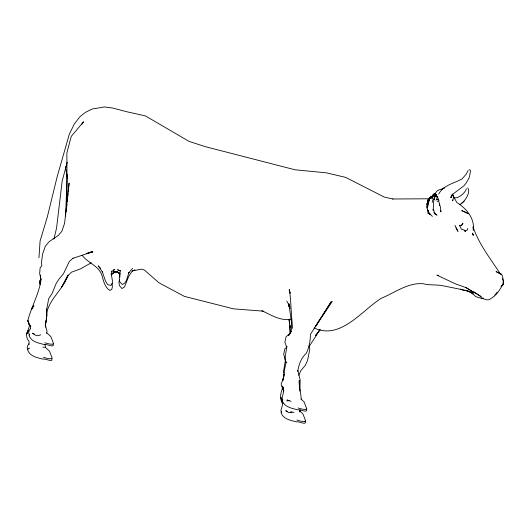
<?xml version="1.0" encoding="UTF-8"?>
<svg xmlns="http://www.w3.org/2000/svg" width="530" height="530" viewBox="0 0 530 530"><rect width="100%" height="100%" fill="white"/><g stroke="black" fill="none" stroke-linecap="round" stroke-linejoin="round"><path stroke-width="0.79" d="M119.899 277.117L119.926 274.182L117.388 272.188L120.118 273.513L117.302 272.175M65.607 216.001L67.184 174.761L67.489 178.703L65.819 168.745M45.587 347.455L44.917 344.513M428.26 210.966L428.141 213.756L428.28 210.933M46.362 314.35L46.607 309.01L46.541 320.425L45.64 323.048L46.236 319.775L45.447 325.294L47.044 331.409L46.534 333.337M66.217 211.444L67.065 195.875L66.866 152.971L71.258 136.369L83.541 121.801L81.666 124.484M46.368 315.045L46.673 309.593L48.681 298.675L51.966 293.786L56.187 283.424L59.181 278.886L63.441 273.825L69.39 261.363L73.087 258.15L72.59 258.415L92.816 251.737L86.86 253.393L92.478 251.988L90.199 252.267M451.441 195.113L451.315 197.339L451.666 195.066L450.772 197.65L452.58 194.344L463.975 185.745L466.135 183.022L468.937 178.199L469.673 175.808L470.514 170.673L469.991 169.905L469.076 169.752M45.315 326.208L45.62 322.24M434.958 196.676L434.289 194.583L432.758 195.557L431.917 198.836L432.738 196.398L432.016 197.445L432.738 196.398M30.369 328.918L30.614 326.01L30.747 326.4L29.382 325.241L27.845 320.557C31.396 306.625 38.975 294.044 41.075 279.615L39.651 273.54L40.114 267.941L41.83 265.682L41.506 262.575L42.519 254.261L45.262 246.384L49.138 241.647L58.406 235.38L61.931 231.153L64.594 223.236L69.105 183.035L68.231 191.973M433.964 212.689L434.11 211.013L433.527 210.052M65.687 167.983L65.839 166.36M66.323 211.463L66.482 209.84M66.8 206.587L67.038 204.156M67.277 201.718L67.595 198.465M67.754 196.842L68.072 193.596M285.378 360.32L283.543 371.47L284.371 373.392M459.457 225.72L459.51 225.329L461.047 225.369L461.915 224.833L462.902 223.209L462.352 224.66L460.974 225.488L459.51 225.329L461.305 229.079L464.2 230.08L465.4 231.597L464.207 230.232L465.718 230.735L467.361 230.027L467.785 228.47M433.215 210.291C433.6 205.507 433.056 200.79 435.004 196.12L433.911 199.552L435.13 195.855L434.547 193.953L433.249 194.815L432.48 196.802L434.547 193.953L435.13 195.855L435.62 194.55L434.739 193.377L433.593 194.04L432.884 195.895L433.494 194.583L429.691 198.194L429.008 199.757L429.691 198.194L431.036 197.226L429.691 198.194M46.342 313.992L46.706 311.541L47.064 315.27L46.309 318.344M299.94 411.459L300.159 410.087M299.894 411.697L300.146 410.167M301.159 399.169C301.192 393.035 298.668 386.88 299.238 380.46L299.907 391.147L300.172 380.063L297.86 370.563L297.761 371.225C298.847 364.594 301.119 357.902 306.287 353.325C309.076 347.534 310.447 340.803 310.388 334.45L331.084 301.868L315.29 326.864L332.138 301.543L330.402 303.246M439.35 205.58L439.582 204.163L438.86 201.764M299.881 411.863L300.126 410.498M119.475 279.456L118.905 282.576L119.548 285.796L121.993 288.565L124.563 286.863L128.611 276.581L132.208 271.082L135.018 269.989M38.955 257.852L40.081 241.011L47.276 217.108L57.167 176.728L69.337 134.11L74.359 123.947L79.917 116.772L82.501 114.646L85.741 112.174L92.26 109.001L104.45 106.954L112.83 108.041L126.551 111.697L145.412 115.904L189.044 141.377L204.997 146.578L294.938 169.766L326.4 172.84L345.633 177.371L384.435 197.153L393.108 199.041M282.702 387.503C281.026 392.869 278.84 398.037 282.55 403.105L282.059 401.091L282.45 405.192L280.84 410.783L281.609 412.148M432.248 202.321L432.871 199.684M53.934 239.123L56.571 228.026L62.202 180.862L67.284 162.14M494.828 295.058C498.929 292.315 500.393 287.777 503.44 284.113L501.029 286.346L503.308 284.643L503.136 282.808M436.058 200.201L436.614 198.836M40.041 284.08L39.644 282.536L40.538 279.482L40.419 275.063M46.481 314.303C48.972 298.787 63.309 289.678 67.966 275.077L61.778 286.988L68.125 275.501L71.311 272.254L80.553 268.862L91.22 262.761M452.945 199.883L452.66 200.844L453.408 197.842L453.011 194.881M432.911 195.868L433.249 194.815L432.772 196.126M29.812 324.87L26.772 333.86L28.302 330.541C25.44 333.675 26.341 338.69 29.143 341.525L28.878 344.387L29.064 343.871L27.858 345.275L27.169 347.958L27.931 349.29M434.759 197.471L434.944 196.955M40.459 280.35L40.995 278.893L39.459 281.364L39.644 282.536M503.109 283.464L503.5 282.43L502.526 275.905L501.307 274.05L496.047 271.572L500.028 273.811M428.955 199.823L430.042 197.418L431.393 196.464L428.088 199.784L426.564 207.091L428.803 212.987L432.394 216.373M29.547 334.085L28.998 335.324C31.144 341.969 38.803 343.109 44.613 344.613C45.958 343.447 55.405 348.667 53 343.97M282.735 399.302L282.192 400.534C284.338 407.179 291.99 408.325 297.807 409.829C299.145 408.656 308.599 413.884 306.188 409.18M281.615 411.386L281.066 412.625C283.212 419.27 290.871 420.409 296.681 421.913C298.026 420.747 307.473 425.968 305.061 421.264M298.761 375.28L300.967 370.424L305.227 365.508L307.552 360.38L309.785 349.515L309.281 345.891M466.433 188.766C465.221 192.576 459.689 198.114 454.283 197.962M468.123 170.547L466.122 174.264L462.041 178.948C453.945 183.42 443.345 185.169 438.701 194.099M459.437 204.765C464.34 202.553 471.203 192.463 467.771 187.892M495.576 294.693L497.425 292.242L494.417 296.124L489.203 299.708L486.354 299.808L480.968 297.747M309.096 346.527L320.054 329.68M30.329 328.686L29.249 330.349L28.554 333.025L29.7 335.026M317.98 332.303L315.529 335.609L316.94 333.734M318.961 330.978L319.941 329.66M317.907 332.442L319.842 329.852M132.533 268.339L128.419 273.314L129.002 272.466L126.372 280.549L124.875 282.98L122.397 284.537L119.846 281.927L119.27 278.707L120.244 270.353L120.277 270.83L117.554 269.777L120.303 270.79M435.229 193.258L437.522 190.475L444.359 188.09M111.413 275.077L114.195 272.221M287.253 346.713L284.829 348.939L283.656 354.351L285.465 359.506M441.954 189.68L444.564 187.322M461.478 203.507L464.194 201.208M436.766 198.074L437.926 197.114L436.005 195.192L437.117 196.61L436.11 194.629L436.627 196.219L436.157 194.245M114.301 272.109L111.022 274.195L114.844 272.003M437.389 201.658L439.045 200.817L438.012 199.201M434.686 196.365L435.991 195.762L434.925 196.372L435.62 194.55L435.938 195.166L434.699 193.874L436.11 194.252M29.74 348.091L28.196 348.66L27.646 349.899C29.793 356.544 37.444 357.684 43.261 359.188C44.599 358.022 54.053 363.242 51.642 358.545M134.58 270.055L132.255 270.909L141.503 269.141L144.478 270.115L158.881 282.735L184.387 296.376L233.551 308.851L263.768 311.196M40.75 334.794L38.08 335.742L35.318 335.145L32.416 333.224L34.324 333.986M44.825 342.744C45.176 342.837 52.079 345.262 53.623 343.712L50.834 336.577L46.6 332.674M43.473 357.319C43.818 357.412 50.728 359.837 52.265 358.293L49.482 351.151L45.242 347.249L42.897 347.176M298.012 407.961C298.363 408.054 305.273 410.472 306.81 408.928L304.028 401.786L301 399.004M296.893 420.045C297.244 420.138 304.147 422.562 305.684 421.012L302.902 413.877L299.874 411.088M113.268 269.83L114.765 269.571L111.446 271.638L111.876 271.015L111.227 273.692L112.764 282.781L110.843 285.504L107.623 284.537L105.523 281.145L102.29 271.691L102.495 272.062L98.176 265.808L100.541 268.273M293.892 412.512L291.964 412.055L288.645 412.545L285.736 410.651L287.598 411.611M291.288 319.087C280.668 321.339 271.029 314.952 261.774 310.686M286.81 400.945L288.3 400.799M290.4 412.148L291.964 412.055M483.254 298.105L481.028 298.218L475.615 296.588L473.754 294.64L467.692 290.831M392.617 198.989L429.89 198.783M115.156 271.632C123.556 271.863 108.239 270.909 115.156 271.632A6.618 0.894 52.6 0 0 114.891 271.506M90.18 252.406L92.399 252.538L90.325 252.121M468.308 291.089L462.723 290.082L460.769 289.115M289.089 400.494L286.949 400.044L291.036 401.329M438.476 275.52L436.886 275.13L455.707 283.961L465.85 287.532L473.482 292.156L465.943 287.512M289.91 306.512L288.552 306.135L289.758 306.897M436.448 199.459L437.78 199.956L438.297 198.671L437.011 197.259M435.832 214.57L437.058 215.081L435.733 214.372M470.435 291.752L473.376 293.269L465.313 290.281L443.14 285.822C436.614 284.358 429.77 285.531 423.271 283.742C407.729 282.457 395.029 292.639 381.368 298.244C361.897 310.341 340.379 340.452 314.038 327.931M434.905 213.888L435.905 214.584L434.925 213.676M501.36 274.553L499.426 272.844L500.327 274.003M430.287 214.18L428.671 212.729L430.035 214.564L429.293 213.113M434.845 213.623L435.667 214.411L434.467 212.563M29.587 324.91L30.747 326.4L29.157 324.857L27.845 320.557L29.296 324.188M82.044 255.175C87.715 263.046 98.898 265.603 101.965 275.487C103.502 280.893 104.748 287.267 109.836 290.473L111.784 289.353L112.426 286.657L111.936 283.391M290.202 308.314L288.724 304.459L289.618 305.737M500.313 273.897C490.542 258.779 478.749 243.999 473.045 226.794M439.582 204.163L440.536 207.515L440.867 211.868L440.854 210.682M286.743 301.08L288.956 304.869L288.724 304.459M452.289 194.086L456.814 202.546C466.367 208.376 474.867 218.353 473.31 230.265L473.025 227.456M455.913 227.807L458.026 231.391L454.978 225.389M282.748 400.011L282.066 398.076L283.676 391.412L282.954 387.145L282.258 386.065L283.788 391.027L282.954 387.145L283.543 390.762L282.364 386.907M427.889 210.291L427.312 208.992L427.432 209.589M432.97 209.304L433.5 210.622M290.155 292.931L289.155 290.155L290.109 293.262M434.289 194.583L434.733 195.981M289.638 306.088L288.91 303.816L292.341 328.368M502.632 278.76L503.05 280.363M39.988 283.563L39.459 281.364L40.061 284.285M282.172 386.35L283.139 389.139L281.45 385.628L281.158 383.846L282.98 379.732L284.219 374.332L282.974 380.301L283.908 372.828L286.167 361.97L286.187 362.54L284.868 359.353L286.67 347.236L284.895 342.214L286.041 336.788L290.274 333.118L291.321 331.276L288.618 335.47C291.811 331.959 291.897 327.176 292.156 322.73C290.917 311.647 291.109 300.47 289.347 289.42L289.665 290.944M428.18 210.94L428.353 212.099L428.333 210.834M289.002 319.57L289.539 323.28L289.274 320.007M289.499 320.756L289.652 322.293M289.956 325.36L290.182 327.659M289.234 319.868L290.155 332.568M290.168 333.589L290.016 325.208M45.315 324.744L45.408 327.109M503.261 281.158L503.308 284.643M117.07 271.711A12.892 2.484 16.7 0 1 116.024 272.632L115.043 272.811A6.618 0.894 52.6 0 1 114.652 271.658M427.538 206.786L427.577 207.647L428.154 203.46L427.538 206.786M428.883 200.844L428.267 203.262L429.989 197.981L428.883 200.844M428.088 199.784L427.067 204.375L428.088 199.784M427.505 202.48L427.127 204.096L427.505 202.48M31.972 308.175L31.575 309.507L33.96 305.737L31.972 308.175M432.546 196.65L433.951 195.504L432.546 196.65M465.863 212.391L461.736 210.589L468.546 213.802L465.863 212.391M481.074 296.621L473.919 292.03L481.074 296.621M281.88 399.242L280.807 397.374L282.066 399.918L282.821 403.575L281.88 399.242M473.104 234.783L472.495 233.067L473.29 235.346L473.104 234.783"/></g></svg>
